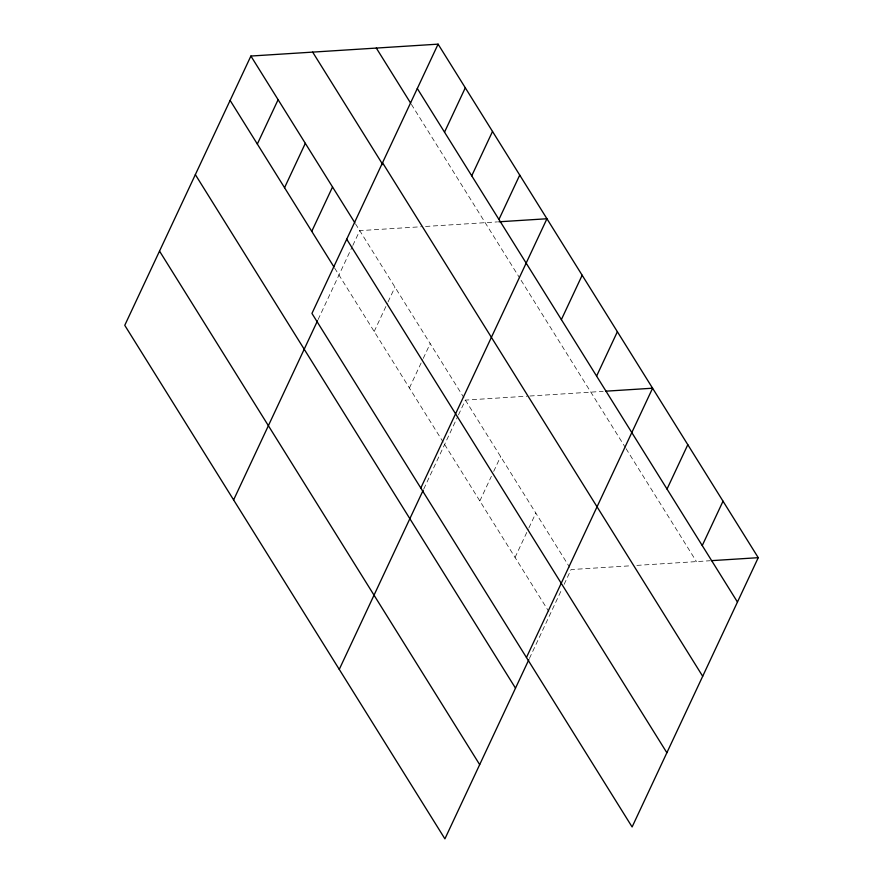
<?xml version="1.0" encoding="UTF-8"?>
<svg xmlns="http://www.w3.org/2000/svg" width="883" height="883" viewBox="0 0 883 883"><rect width="100%" height="100%" fill="white"/><g stroke="black" fill="none" stroke-linecap="round" stroke-linejoin="round"><path stroke-width="0.66" stroke-dasharray="4.42 3.31" d="M318.112 319.536L352.251 246.655M352.825 245.43L359.745 230.64L421.522 226.721M374.182 331.489L387.46 303.145M388.045 301.92L394.966 287.13M409.403 387.979L422.681 359.635M423.255 358.399L430.187 343.619M423.763 489.005L457.902 416.125M458.476 414.889L465.396 400.109L527.173 396.18M479.833 500.959L491.378 476.312M493.696 471.379L500.617 456.588M515.054 557.438L528.332 529.105M528.906 527.868L535.838 513.078M529.414 658.464L561.82 589.281M564.127 584.358L571.058 569.568L631.455 565.738M425.584 226.456L497.526 221.887M529.877 396.014L603.177 391.357M636.886 565.385L710.197 560.727M411.401 104.36L519.668 278.013M521.102 280.319L625.319 447.471M626.036 448.63L696.466 561.599M355.452 223.752L463.961 397.803M465.396 400.109L569.612 567.261M334.668 268.112L443.189 442.162M444.624 444.469L548.84 611.621"/><path stroke-width="1.32" d="M438.089 44.15L311.942 313.432L632.107 826.963L758.243 557.681L438.089 44.15L250.893 56.037L124.757 325.319L444.911 838.85L528.829 659.7M257.328 144.05L278.112 99.691M284.547 187.704L305.319 143.344M311.754 231.346L332.538 186.986M233.609 499.921L317.527 320.772M444.524 132.163L465.297 87.803M471.732 175.816L492.515 131.446M498.95 219.459L519.723 175.099M420.805 488.034L546.941 218.752L498.895 221.799M339.26 669.38L423.178 490.242M561.378 319.602L582.162 275.242M596.599 376.092L617.372 331.732M526.456 657.493L652.592 388.211L605.915 391.18M667.029 489.061L687.813 444.701M702.25 545.551L723.022 501.191M711.566 560.65L758.243 557.681M417.306 88.51L737.46 602.04M376.313 48.068L410.694 103.212M382.538 162.737L702.691 676.268M312.67 52.119L382.847 164.691M250.893 56.037L354.734 222.593M346.721 239.205L666.875 752.735M230.121 100.397L333.962 266.964M195.353 174.624L515.506 688.155M159.525 251.092L479.679 764.623"/></g></svg>
